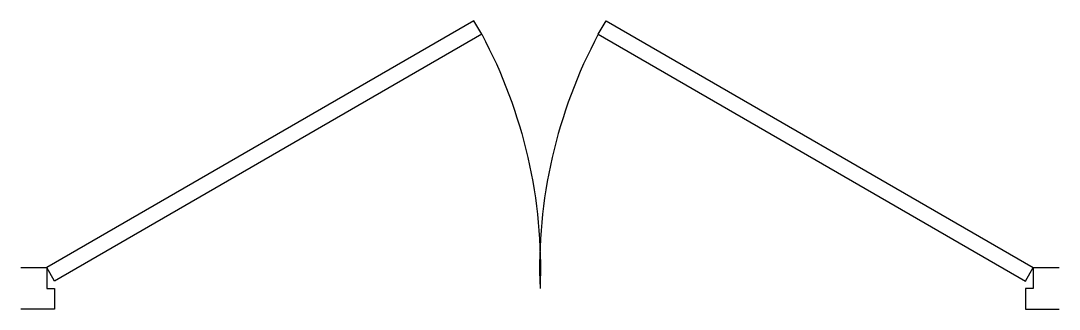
# Model space of a CAD drawing. Extents: x -0.5 to 0.5, y -0.02 to 0.26.
import ezdxf

# ---------------------------------------------------------------- set-up
doc = ezdxf.new("R2010")
doc.units = 0
doc.header["$MEASUREMENT"] = 0
doc.layers.get('0').update_dxf_attribs({"linetype": 'CONTINUOUS'})

msp = doc.modelspace()

# ---------------------------------------------------------------- linework, layer by layer
for p, q in [((-0.0636, 0.2575), (-0.475, 0.02)), ((-0.0561, 0.2445), (-0.0636, 0.2575)), ((0.0561, 0.2445), (0.0636, 0.2575)), ((0.0636, 0.2575), (0.475, 0.02)), ((-0.5, 0.02), (-0.475, 0.02)), ((-0.4675, 0.007), (-0.475, 0.02)), ((-0.475, 0.02), (-0.475, 0)), ((0.4675, 0.007), (0.475, 0.02)), ((0.475, 0.02), (0.5, 0.02)), ((0.475, 0.02), (0.475, 0)), ((-0.475, 0), (-0.4675, 0)), ((-0.4675, 0), (-0.4675, -0.02)), ((0.4675, 0), (0.4675, -0.02)), ((0.475, 0), (0.4675, 0)), ((-0.4675, -0.02), (-0.5, -0.02)), ((0.4675, -0.02), (0.5, -0.02))]:
    msp.add_line(p, q)
for points in [[(-0.0561, 0.2445), (-0.4675, 0.007)], [(0.0561, 0.2445), (0.4675, 0.007)]]:
    msp.add_lwpolyline(points)
for points in [[(-0.0561, 0.2445, -0.13359), (0, 0)], [(0.0561, 0.2445, 0.13359), (0, 0)]]:
    msp.add_lwpolyline(points, format="xyb")

doc.saveas('drawing.dxf')
